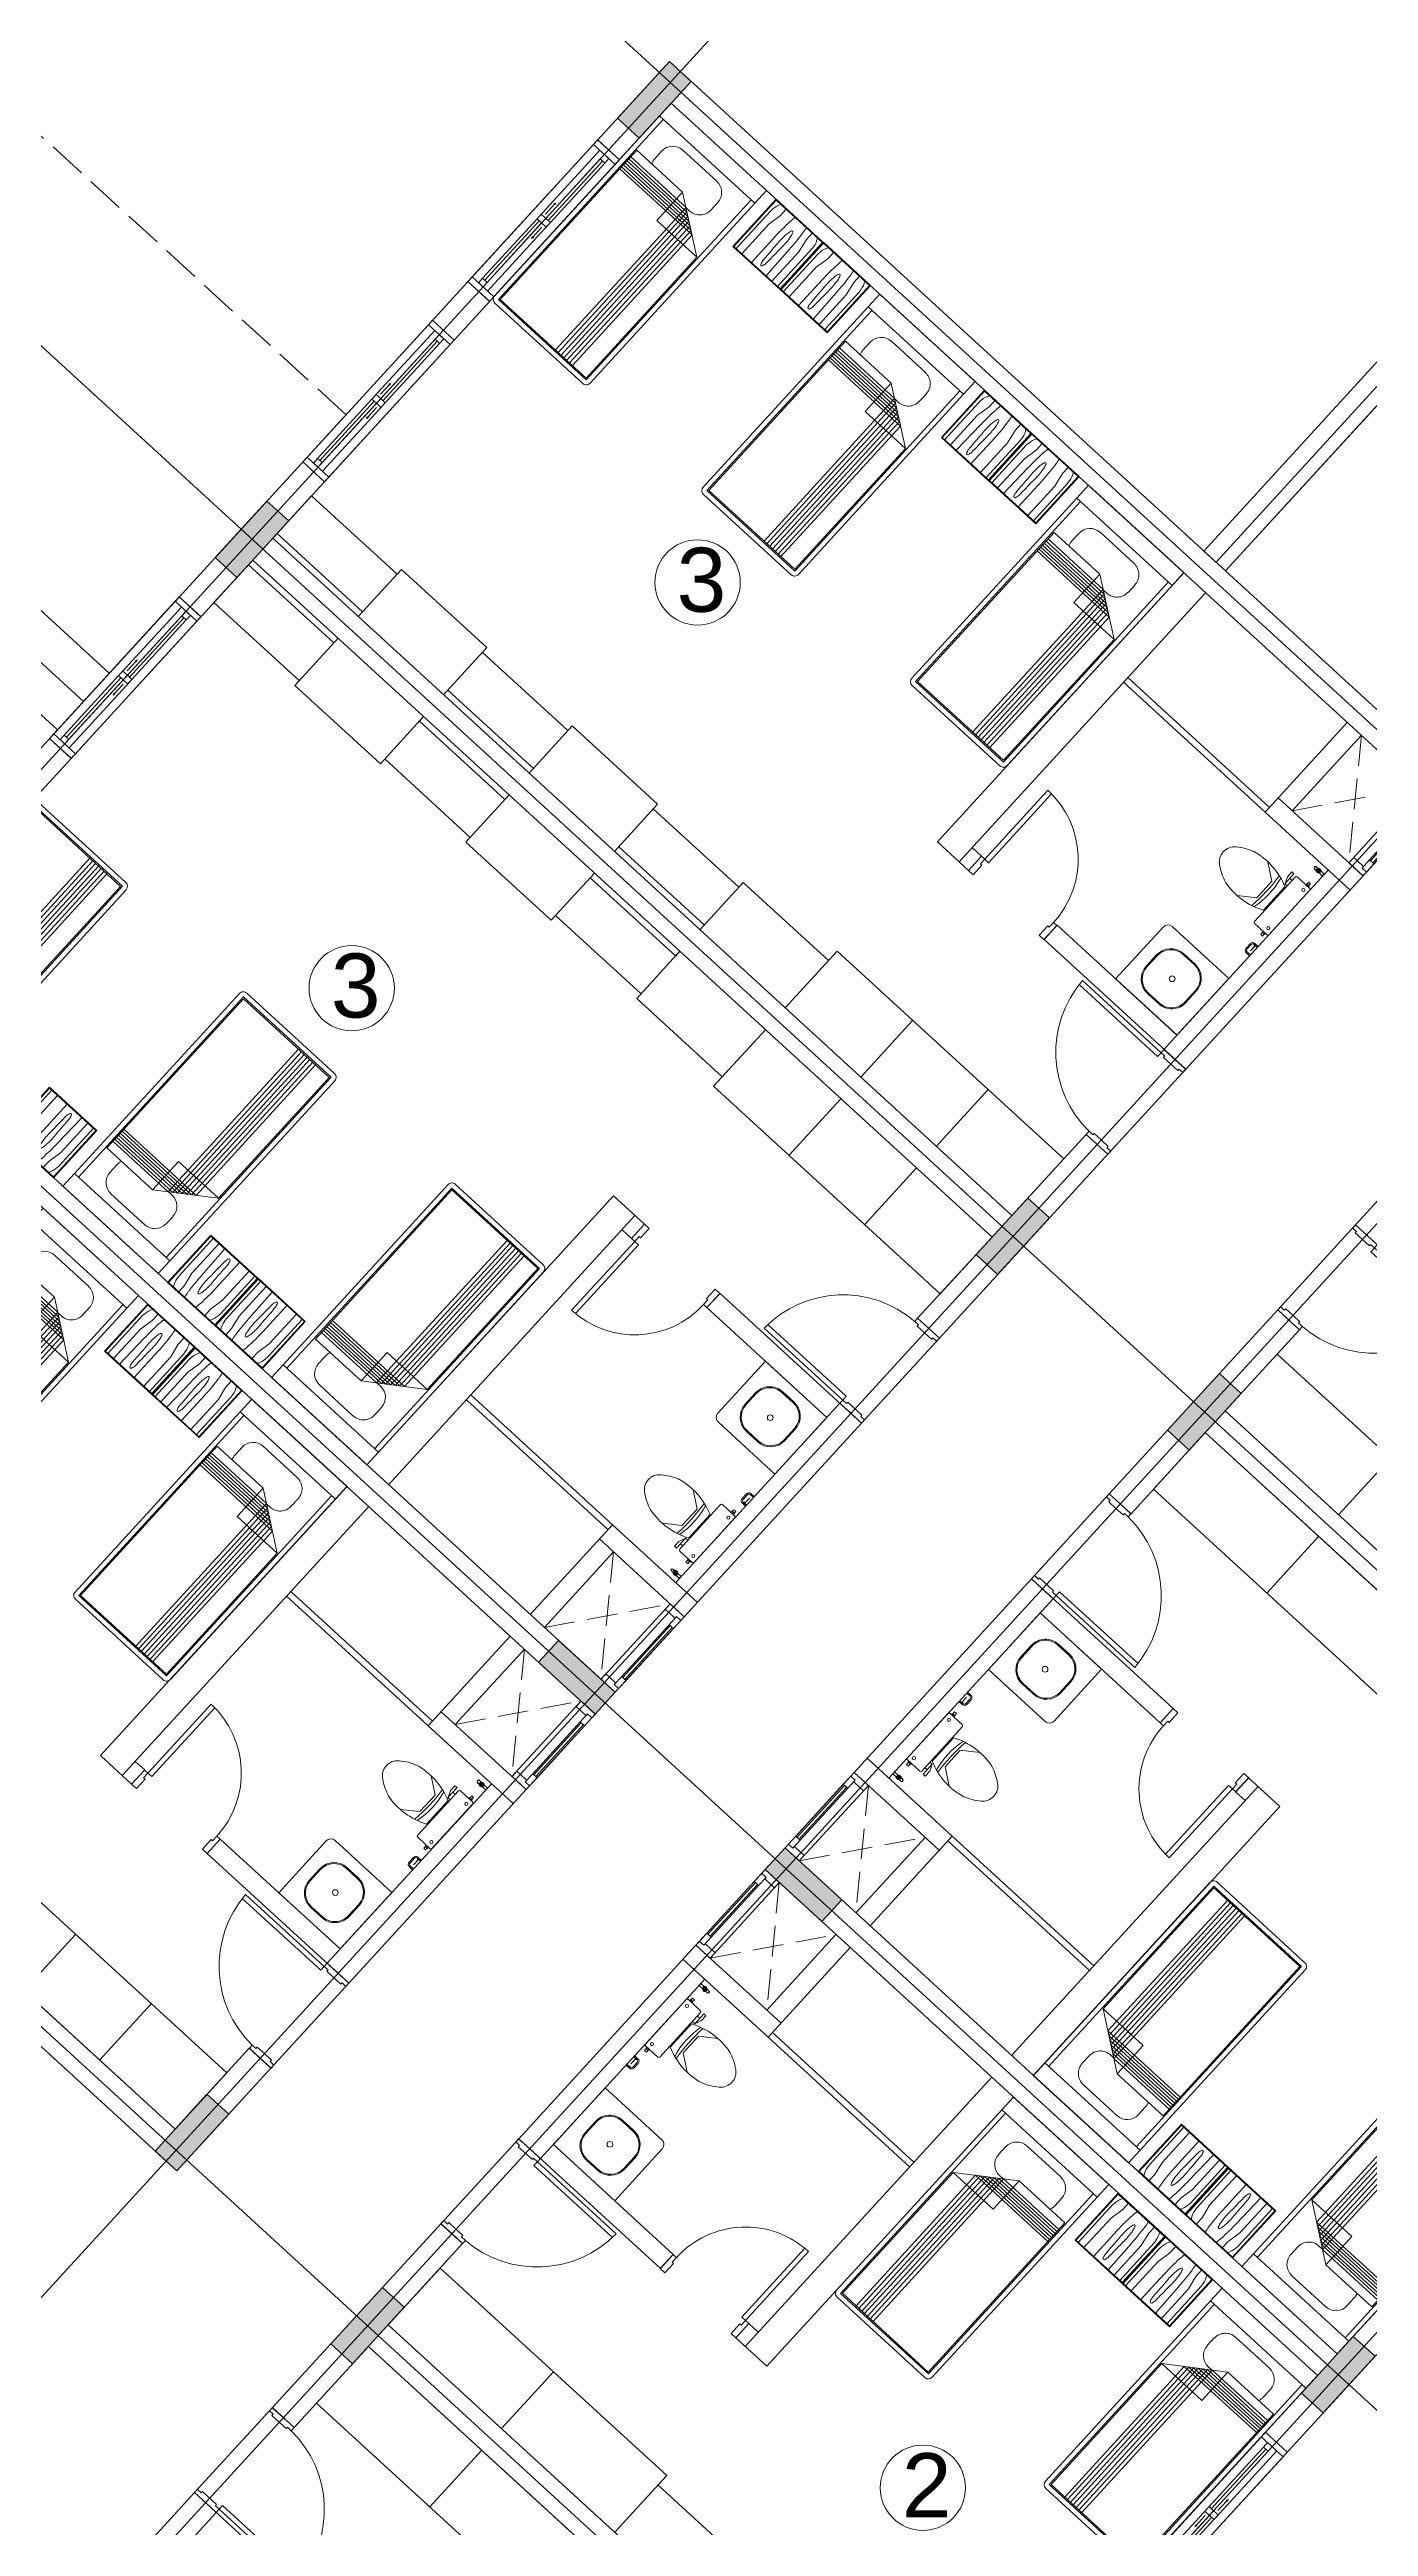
# Model space of a CAD drawing. Header units: metres. Extents: x 750 to 3116, y -341 to 1465.
# Drawn here: x 2743.61 to 2753.91, y 701.67 to 721.01 of the extents above; entities that cross this region are included whole.
import ezdxf
from ezdxf.enums import TextEntityAlignment as Align

# ---------------------------------------------------------------- set-up
doc = ezdxf.new("R2010")
doc.units = ezdxf.units.M
doc.linetypes.add('ACAD_ISO02W100', pattern=[15, 12, -3])
for name, color, linetype, lineweight in [('A-Door', 254, 'Continuous', 5), ('Bathroom Door', 252, 'Continuous', 5), ('Bathroom fur', 252, 'Continuous', 5), ('Centre Line', 7, 'Continuous', 13), ('Column', 50, 'Continuous', 20), ('Cutout', 153, 'Continuous', 5), ('Door', 253, 'Continuous', 5), ('Furniture', 44, 'Continuous', 5), ('GUIDE LINE', 7, 'Continuous', 5), ('Hatch', 251, 'Continuous', 5), ('Hidden line', 251, 'Continuous', 5), ('Inverted beam', 252, 'Continuous', 5), ('Levels', 252, 'Continuous', 5), ('Railing', 190, 'Continuous', 5), ('Wall ext', 20, 'Continuous', 18), ('WINDOW', 33, 'Continuous', 5)]:
    doc.layers.add(name, color=color, linetype=linetype, lineweight=lineweight)
doc.layers.add('Text', color=7, linetype='Continuous')
doc.styles.get("Standard").update_dxf_attribs({"font": 'arial.ttf'})
doc.styles.add('TEXT-DET', font='simplex.shx', dxfattribs={"width": 0.7})

# ---------------------------------------------------------------- blocks, each defined once
blk = doc.blocks.new('Door 900')
at = {"layer": 'A-Door'}
for points in [[(29934124, 12198491), (29934164, 12198491), (29934164, 12198476), (29934239, 12198476), (29934314, 12198476), (29934314, 12198491), (29934354, 12198491), (29934354, 12198524), (29934239, 12198524), (29934124, 12198524)], [(29934164, 12197672), (29934314, 12197672), (29934314, 12197658), (29934354, 12197658), (29934354, 12197624), (29934239, 12197624), (29934124, 12197624), (29934124, 12197658), (29934164, 12197658)]]:
    blk.add_lwpolyline(points, close=True, dxfattribs=at)
blk.add_lwpolyline([(29935187, 12197658), (29934354, 12197658), (29934354, 12197698), (29935185, 12197698)], dxfattribs=at)
blk.add_arc((29934327, 12197631), 860, 1.7769, 88.2024, dxfattribs=at)
blk = doc.blocks.new('Door1')
at = {"layer": 'Bathroom Door'}
for p, q in [((1900.586, 444.886), (1899.856, 444.886)), ((1900.586, 444.846), (1899.857, 444.846))]:
    blk.add_line(p, q, dxfattribs=at)
for points in [[(1900.736, 444.921), (1900.586, 444.921), (1900.586, 444.886), (1900.636, 444.886), (1900.636, 444.871), (1900.736, 444.871), (1900.736, 444.921)], [(1900.586, 444.886), (1900.586, 444.846)], [(1900.736, 444.121), (1900.586, 444.121), (1900.586, 444.156), (1900.636, 444.156), (1900.636, 444.171), (1900.736, 444.171), (1900.736, 444.121)]]:
    blk.add_lwpolyline(points, dxfattribs=at)
blk.add_arc((1900.586, 444.886), 0.73, 180, 270, dxfattribs=at)
blk = doc.blocks.new('Water Closet')
at = {"layer": 'Bathroom fur', "linetype": 'Continuous', "lineweight": -3}
for p, q in [((1886.331, 447.871), (1886.35, 447.871)), ((1886.331, 447.851), (1886.35, 447.851)), ((1886.364, 447.861), (1886.346, 447.861)), ((1886.364, 447.861), (1886.349, 447.87)), ((1886.364, 447.861), (1886.349, 447.853)), ((1886.364, 447.861), (1886.355, 447.877)), ((1886.364, 447.861), (1886.355, 447.846)), ((1886.364, 447.861), (1886.364, 447.879)), ((1886.364, 447.861), (1886.364, 447.879)), ((1886.364, 447.861), (1886.364, 447.879)), ((1886.364, 447.861), (1886.364, 447.879)), ((1886.364, 447.861), (1886.364, 447.879)), ((1886.364, 447.861), (1886.364, 447.879)), ((1886.364, 447.861), (1886.364, 447.879)), ((1886.364, 447.861), (1886.364, 447.879)), ((1886.364, 447.861), (1886.364, 447.879)), ((1886.364, 447.861), (1886.364, 447.879)), ((1886.364, 447.861), (1886.364, 447.879)), ((1886.364, 447.861), (1886.364, 447.879)), ((1886.364, 447.861), (1886.373, 447.877)), ((1886.364, 447.861), (1886.379, 447.87)), ((1886.364, 447.861), (1886.381, 447.861)), ((1886.364, 447.861), (1886.379, 447.853)), ((1886.364, 447.861), (1886.373, 447.846)), ((1886.364, 447.861), (1886.364, 447.844)), ((1886.378, 447.871), (1886.416, 447.871)), ((1886.378, 447.851), (1886.416, 447.851)), ((1886.416, 447.851), (1886.416, 447.871))]:
    blk.add_line(p, q, dxfattribs=at)
at = {"layer": 'Bathroom fur', "linetype": 'ByBlock'}
for p, q in [((1886.217, 447.662), (1886.217, 447.713)), ((1886.239, 447.713), (1886.217, 447.713)), ((1886.217, 447.662), (1886.232, 447.625)), ((1886.239, 447.608), (1886.239, 447.713)), ((1886.239, 447.666), (1886.264, 447.666)), ((1886.264, 447.23), (1886.264, 447.703)), ((1886.407, 447.713), (1886.274, 447.713)), ((1886.39, 447.724), (1886.365, 447.724)), ((1886.365, 447.724), (1886.365, 447.715)), ((1886.39, 447.715), (1886.365, 447.715)), ((1886.387, 447.744), (1886.368, 447.744)), ((1886.368, 447.744), (1886.368, 447.724)), ((1886.387, 447.744), (1886.387, 447.724)), ((1886.39, 447.724), (1886.39, 447.715)), ((1886.416, 447.23), (1886.416, 447.703)), ((1886.152, 447.554), (1886.027, 447.644)), ((1886.152, 447.379), (1886.152, 447.554)), ((1886.232, 447.625), (1886.239, 447.625)), ((1886.239, 447.608), (1886.264, 447.608)), ((1886.256, 447.343), (1886.256, 447.59)), ((1886.152, 447.379), (1886.027, 447.288)), ((1886.407, 447.22), (1886.274, 447.22)), ((1886.365, 447.208), (1886.365, 447.218)), ((1886.39, 447.218), (1886.365, 447.218)), ((1886.39, 447.208), (1886.365, 447.208)), ((1886.368, 447.189), (1886.368, 447.208)), ((1886.387, 447.189), (1886.368, 447.189)), ((1886.387, 447.189), (1886.387, 447.208)), ((1886.39, 447.208), (1886.39, 447.218))]:
    blk.add_line(p, q, dxfattribs=at)
at = {"layer": 'Bathroom fur'}
for p, q in [((1886.356, 447.031), (1886.356, 447.081)), ((1886.366, 447.031), (1886.366, 447.081)), ((1886.416, 447.106), (1886.381, 447.106)), ((1886.416, 447.096), (1886.381, 447.096)), ((1886.416, 447.016), (1886.381, 447.016)), ((1886.416, 447.006), (1886.381, 447.006))]:
    blk.add_line(p, q, dxfattribs=at)
at = {"layer": 'Bathroom fur', "linetype": 'Continuous', "lineweight": -3}
blk.add_circle((1886.364, 447.861), 0.0175, dxfattribs=at)
at = {"layer": 'Bathroom fur', "linetype": 'ByBlock'}
for centre in [(1886.378, 447.669), (1886.378, 447.264)]:
    blk.add_circle(centre, 0.0123, dxfattribs=at)
at = {"layer": 'Bathroom fur', "linetype": 'Continuous', "lineweight": -3}
blk.add_arc((1886.331, 447.861), 0.01, 90.002, 270, dxfattribs=at)
at = {"layer": 'Bathroom fur', "linetype": 'ByBlock'}
for centre, radius, start, end in [((1886.274, 447.703), 0.00987, 90, 180), ((1886.407, 447.703), 0.00987, 0, 90), ((1885.835, 447.467), 0.119, 126.3794, 233.6206), ((1886.035, 447.208), 0.446, 109.2942, 127.2549), ((1886.017, 447.095), 0.55, 64.2321, 103.6755), ((1884.672, 447.479), 1.501, 353.4552, 5.5271), ((1885.552, 447.472), 0.65, 345.9276, 13.0204), ((1886.041, 447.728), 0.451, 232.2382, 250.1051), ((1886.017, 447.838), 0.55, 256.3245, 295.7679), ((1886.274, 447.23), 0.00987, 180, 270), ((1886.407, 447.23), 0.00987, 270, 0)]:
    blk.add_arc(centre, radius, start, end, dxfattribs=at)
at = {"layer": 'Bathroom fur'}
for centre, radius, start, end in [((1886.381, 447.081), 0.025, 90, 180), ((1886.381, 447.081), 0.015, 90, 180), ((1886.381, 447.031), 0.025, 180, 270), ((1886.381, 447.031), 0.015, 180, 270)]:
    blk.add_arc(centre, radius, start, end, dxfattribs=at)
at = {"layer": 'Bathroom fur', "style": 'TEXT-DET', "width": 0.6}
blk.add_text('1', height=0.06, dxfattribs=at).set_placement((1886.394, 447.07), align=Align.MIDDLE)
blk = doc.blocks.new('Bed')
at = {"layer": 'Furniture', "linetype": 'Continuous'}
for p, q in [((1878.327, 465.952), (1879.337, 465.952)), ((1878.327, 465.817), (1878.327, 465.952)), ((1879.337, 465.952), (1879.337, 465.817)), ((1879.337, 465.817), (1878.327, 465.817)), ((1878.327, 463.909), (1878.327, 465.817)), ((1878.367, 463.909), (1878.367, 465.817)), ((1878.642, 465.742), (1879.002, 465.742)), ((1879.297, 465.817), (1879.297, 463.909)), ((1879.337, 465.817), (1879.337, 463.909)), ((1878.377, 465.499), (1878.862, 465.499)), ((1878.377, 463.919), (1878.377, 465.499)), ((1878.525, 465.544), (1878.525, 465.624)), ((1878.862, 465.499), (1879.287, 465.199)), ((1878.862, 465.199), (1878.862, 465.499)), ((1879.12, 465.624), (1879.12, 465.544)), ((1878.962, 465.429), (1878.377, 465.429)), ((1878.992, 465.407), (1878.377, 465.407)), ((1879.022, 465.386), (1878.377, 465.386)), ((1879.052, 465.365), (1878.377, 465.365)), ((1879.082, 465.344), (1878.377, 465.344)), ((1879.112, 465.323), (1878.377, 465.323)), ((1879.142, 465.302), (1878.377, 465.302)), ((1878.962, 463.919), (1878.962, 465.429)), ((1879.002, 465.427), (1878.965, 465.427)), ((1878.992, 463.919), (1878.992, 465.407)), ((1879.022, 463.919), (1879.022, 465.386)), ((1879.052, 463.919), (1879.052, 465.365)), ((1879.082, 463.919), (1879.082, 465.344)), ((1879.112, 463.919), (1879.112, 465.323)), ((1879.142, 463.919), (1879.142, 465.302)), ((1879.287, 465.199), (1878.862, 465.199)), ((1879.287, 465.199), (1879.287, 463.919)), ((1879.297, 463.909), (1878.367, 463.909)), ((1879.287, 463.919), (1878.377, 463.919)), ((1879.297, 463.869), (1878.367, 463.869))]:
    blk.add_line(p, q, dxfattribs=at)
for centre, radius, start, end in [((1878.642, 465.624), 0.117, 90, 180), ((1879.002, 465.624), 0.117, 360, 90), ((1878.642, 465.544), 0.117, 180.0006, 202.5189), ((1879.002, 465.544), 0.117, 270, 0), ((1878.367, 463.909), 0.04, 180, 270), ((1879.297, 463.909), 0.04, 270, 0)]:
    blk.add_arc(centre, radius, start, end, dxfattribs=at)
blk = doc.blocks.new('Nightstand')
at = {"layer": 'Furniture'}
for p, q in [((1879.838, 464.54), (1879.838, 464.04)), ((1880.338, 464.54), (1879.838, 464.54)), ((1879.843, 464.535), (1879.843, 464.045)), ((1880.333, 464.535), (1879.843, 464.535)), ((1879.951, 464.469), (1879.951, 464.535)), ((1880.226, 464.469), (1880.226, 464.535)), ((1880.333, 464.045), (1880.333, 464.535)), ((1880.338, 464.04), (1880.338, 464.54)), ((1879.869, 464.442), (1879.871, 464.467)), ((1879.869, 464.045), (1879.869, 464.442)), ((1879.929, 464.358), (1879.951, 464.469)), ((1879.929, 464.045), (1879.929, 464.358)), ((1879.997, 464.32), (1879.991, 464.045)), ((1880.074, 464.444), (1880.068, 464.44)), ((1880.08, 464.44), (1880.074, 464.444)), ((1880.147, 464.32), (1880.147, 464.045)), ((1880.248, 464.358), (1880.226, 464.469)), ((1880.248, 464.045), (1880.248, 464.358)), ((1880.308, 464.442), (1880.305, 464.467)), ((1880.308, 464.045), (1880.308, 464.442)), ((1879.838, 464.04), (1880.338, 464.04)), ((1879.843, 464.045), (1880.333, 464.045)), ((1880.068, 464.081), (1880.074, 464.077)), ((1880.074, 464.077), (1880.08, 464.081))]:
    blk.add_line(p, q, dxfattribs=at)
for centre, radius, start, end in [((1880.021, 464.452), 0.15, 146.5657, 174.2856), ((1881.576, 464.32), 1.578, 174.0179, 180), ((1880.825, 464.399), 0.823, 170.5074, 174.0179), ((1879.315, 464.399), 0.828, 5.9821, 9.4446), ((1878.564, 464.32), 1.583, 0, 5.9821), ((1880.156, 464.452), 0.15, 5.7144, 33.4343), ((1880.715, 464.32), 0.664, 175.5997, 180), ((1880.715, 464.32), 0.664, 180, 184.4003), ((1880.395, 464.345), 0.343, 169.4757, 175.5997), ((1880.197, 464.382), 0.142, 155.8434, 169.4757), ((1879.951, 464.382), 0.142, 10.5243, 24.1566), ((1879.753, 464.345), 0.343, 4.4003, 10.5243), ((1879.433, 464.32), 0.664, 0, 4.4003), ((1879.433, 464.32), 0.664, 355.5997, 0), ((1886.298, 464.381), 6.246, 181.0259, 182.4606), ((1880.197, 464.139), 0.142, 190.5243, 204.1566), ((1879.951, 464.139), 0.142, 335.8434, 349.4757), ((1873.85, 464.381), 6.246, 357.5394, 358.9741)]:
    blk.add_arc(centre, radius, start, end, dxfattribs=at)
blk = doc.blocks.new('Wash bashin')
at = {"layer": 'Bathroom fur', "ltscale": 0.35}
for p, q in [((1884.067, 437.333), (1884.067, 437.883)), ((1884.117, 437.933), (1884.717, 437.933)), ((1884.717, 437.333), (1884.717, 437.933)), ((1884.067, 437.333), (1884.717, 437.333))]:
    blk.add_line(p, q, dxfattribs=at)
at = {"layer": 'Bathroom fur'}
for p, q in [((1884.327, 437.838), (1884.447, 437.838)), ((1884.327, 437.83), (1884.447, 437.83)), ((1884.177, 437.568), (1884.177, 437.688)), ((1884.185, 437.568), (1884.185, 437.688)), ((1884.589, 437.688), (1884.589, 437.568)), ((1884.597, 437.688), (1884.597, 437.568)), ((1884.447, 437.426), (1884.327, 437.426)), ((1884.447, 437.418), (1884.327, 437.418))]:
    blk.add_line(p, q, dxfattribs=at)
blk.add_circle((1884.392, 437.633), 0.0225, dxfattribs=at)
at = {"layer": 'Bathroom fur', "ltscale": 0.35}
blk.add_arc((1884.117, 437.883), 0.05, 90, 180, dxfattribs=at)
at = {"layer": 'Bathroom fur'}
for centre, radius, start, end in [((1884.327, 437.688), 0.15, 90, 180), ((1884.327, 437.688), 0.142, 90, 180), ((1884.447, 437.688), 0.15, 0, 90), ((1884.447, 437.688), 0.142, 0, 90), ((1884.327, 437.568), 0.15, 180, 270), ((1884.327, 437.568), 0.142, 180, 270), ((1884.447, 437.568), 0.15, 270, 0), ((1884.447, 437.568), 0.142, 270, 0)]:
    blk.add_arc(centre, radius, start, end, dxfattribs=at)
blk = doc.blocks.new('700mm Door')
at = {"layer": 'Door'}
for points in [[(11493508.327, 4446107.926), (11493508.287, 4446107.926), (11493508.287, 4446107.776), (11493508.344, 4446107.776), (11493508.344, 4446107.868), (11493508.344, 4446107.88), (11493508.327, 4446107.88)], [(11493508.327, 4446107.88), (11493508.413, 4446107.88), (11493508.413, 4446107.926), (11493508.327, 4446107.926)], [(11493508.413, 4446107.891), (11493508.961, 4446107.891), (11493508.961, 4446107.914), (11493508.413, 4446107.914)], [(11493509.047, 4446107.88), (11493508.961, 4446107.88), (11493508.961, 4446107.926), (11493509.047, 4446107.926)], [(11493509.047, 4446107.926), (11493509.047, 4446107.88), (11493509.03, 4446107.88), (11493509.03, 4446107.868), (11493509.03, 4446107.776), (11493509.087, 4446107.776), (11493509.087, 4446107.926)]]:
    blk.add_lwpolyline(points, close=True, dxfattribs=at)
at = {"layer": 'Door', "color": 1}
blk.add_lwpolyline([(11493508.413, 4446107.88), (11493508.961, 4446107.88), (11493508.961, 4446107.926), (11493508.413, 4446107.926)], close=True, dxfattribs=at)
blk = doc.blocks.new('WINODO1')
at = {"layer": 'WINDOW', "linetype": 'Continuous'}
for p, q in [((2471212540, 936769700), (2471212491, 936769700)), ((2471212491, 936769700), (2471212491, 936769470)), ((2471212540, 936769700), (2471212540, 936769470)), ((2471213991, 936769700), (2471213943, 936769700)), ((2471213943, 936769700), (2471213943, 936769470)), ((2471213991, 936769700), (2471213991, 936769470)), ((2471212540, 936769470), (2471212491, 936769470)), ((2471213991, 936769470), (2471213943, 936769470))]:
    blk.add_line(p, q, dxfattribs=at)
at = {"layer": 'WINDOW'}
for p, q in [((2471212540, 936769700), (2471213943, 936769700)), ((2471213241, 936769537), (2471212540, 936769537)), ((2471212588, 936769633), (2471213217, 936769633)), ((2471212588, 936769585), (2471213217, 936769585)), ((2471213193, 936769561), (2471213089, 936769561)), ((2471213241, 936769633), (2471213943, 936769633)), ((2471213266, 936769585), (2471213895, 936769585)), ((2471213266, 936769537), (2471213895, 936769537)), ((2471213290, 936769609), (2471213394, 936769609)), ((2471212540, 936769470), (2471213943, 936769470))]:
    blk.add_line(p, q, dxfattribs=at)
at = {"layer": 'WINDOW', "color": 4}
blk.add_line((2471212588, 936769609), (2471213217, 936769609), dxfattribs=at)
at = {"layer": 'WINDOW', "color": 4, "true_color": 0x1fffff}
blk.add_line((2471213266, 936769561), (2471213895, 936769561), dxfattribs=at)
at = {"layer": 'WINDOW'}
for points in [[(2471212540, 936769585), (2471212588, 936769585), (2471212588, 936769633), (2471212540, 936769633)], [(2471213076, 936769561), (2471213089, 936769568), (2471213089, 936769554)], [(2471213217, 936769585), (2471213266, 936769585), (2471213266, 936769633), (2471213217, 936769633)], [(2471213217, 936769537), (2471213266, 936769537), (2471213266, 936769585), (2471213217, 936769585)], [(2471213406, 936769609), (2471213394, 936769616), (2471213394, 936769602)], [(2471213895, 936769537), (2471213943, 936769537), (2471213943, 936769585), (2471213895, 936769585)]]:
    blk.add_lwpolyline(points, close=True, dxfattribs=at)

msp = doc.modelspace()

# ---------------------------------------------------------------- hatches: boundary and pattern name
at = {"layer": 'Hatch', "transparency": 33554687}
h = msp.add_hatch(color=256, dxfattribs=at)
h.dxf.hatch_style = 1
h.paths.add_polyline_path([(2747.549, 695.997), (2747.38, 696.153), (2747.221, 695.979), (2747.13, 695.88), (2746.974, 695.71), (2747.144, 695.555)])
h.paths.add_polyline_path([(2750.693, 699.429), (2750.523, 699.585), (2750.118, 699.142), (2750.288, 698.987)])
h.paths.add_polyline_path([(2753.962, 702.998), (2753.792, 703.153), (2753.758, 703.116), (2753.667, 703.017), (2753.387, 702.711), (2753.556, 702.555)])
h.paths.add_polyline_path([(2757.23, 706.566), (2757.061, 706.722), (2756.655, 706.279), (2756.825, 706.124)])
h.paths.add_polyline_path([(2760.499, 710.135), (2760.329, 710.29), (2759.924, 709.848), (2760.094, 709.692)])
h.paths.add_polyline_path([(2763.2, 713.972), (2763.045, 713.803), (2763.487, 713.397), (2763.643, 713.567)])
h.paths.add_polyline_path([(2759.159, 717.674), (2759.004, 717.504), (2759.446, 717.099), (2759.602, 717.268)])
h.paths.add_polyline_path([(2755.891, 714.105), (2755.735, 713.936), (2755.846, 713.834), (2756.178, 713.53), (2756.333, 713.7)])
h.paths.add_polyline_path([(2754.121, 715.726), (2753.965, 715.557), (2754.408, 715.151), (2754.563, 715.321)])
h.paths.add_polyline_path([(2752.916, 710.518), (2752.747, 710.673), (2752.342, 710.231), (2752.511, 710.075)])
h.paths.add_polyline_path([(2751.42, 711.889), (2751.25, 712.044), (2750.845, 711.602), (2751.014, 711.446)])
h.paths.add_polyline_path([(2749.353, 706.968), (2749.198, 706.799), (2749.308, 706.697), (2749.64, 706.393), (2749.796, 706.563)])
h.paths.add_polyline_path([(2747.915, 708.285), (2747.583, 708.589), (2747.428, 708.42), (2747.871, 708.014), (2748.026, 708.184)])
h.paths.add_polyline_path([(2746.379, 703.381), (2746.209, 703.536), (2745.804, 703.094), (2745.974, 702.938)])
h.paths.add_polyline_path([(2745.007, 704.888), (2744.837, 705.044), (2744.432, 704.601), (2744.602, 704.446)])
h.paths.add_polyline_path([(2742.816, 699.831), (2742.66, 699.661), (2743.103, 699.256), (2743.258, 699.426)])
h.paths.add_polyline_path([(2741.488, 701.047), (2741.319, 701.202), (2740.914, 700.76), (2741.083, 700.604)])
h.paths.add_polyline_path([(2738.109, 697.58), (2737.777, 697.884), (2737.622, 697.714), (2738.064, 697.309), (2738.22, 697.478)])
h.paths.add_polyline_path([(2732.526, 703.195), (2732.357, 703.351), (2731.951, 702.908), (2732.121, 702.753)])
h.paths.add_polyline_path([(2735.545, 706.491), (2735.375, 706.646), (2734.97, 706.204), (2735.14, 706.049)])
h.paths.add_polyline_path([(2739.064, 710.332), (2738.894, 710.488), (2738.489, 710.045), (2738.658, 709.89)])
h.paths.add_polyline_path([(2742.207, 713.764), (2742.038, 713.92), (2741.632, 713.477), (2741.802, 713.322), (2741.836, 713.359), (2741.927, 713.458)])
h.paths.add_polyline_path([(2745.476, 717.333), (2745.306, 717.488), (2744.901, 717.046), (2745.071, 716.891)])
h.paths.add_polyline_path([(2748.373, 720.496), (2748.464, 720.596), (2748.62, 720.765), (2748.45, 720.92), (2748.045, 720.478), (2748.214, 720.323)])
h.paths.add_polyline_path([(2737.383, 717.933), (2737.213, 718.088), (2736.808, 717.646), (2736.978, 717.49)])
h.paths.add_polyline_path([(2732.899, 722.039), (2732.744, 721.87), (2732.855, 721.769), (2733.186, 721.465), (2733.342, 721.634)])
h.paths.add_polyline_path([(2730.05, 718.588), (2729.881, 718.744), (2729.475, 718.301), (2729.645, 718.146)])
h.paths.add_polyline_path([(2734.364, 714.637), (2734.194, 714.792), (2733.789, 714.35), (2733.959, 714.195)])
h.paths.add_polyline_path([(2730.845, 710.796), (2730.676, 710.951), (2730.271, 710.509), (2730.44, 710.353)])
h.paths.add_polyline_path([(2726.362, 714.902), (2726.207, 714.733), (2726.649, 714.328), (2726.804, 714.497)])
h.paths.add_polyline_path([(2727.702, 707.364), (2727.532, 707.519), (2727.498, 707.482), (2727.407, 707.382), (2727.127, 707.076), (2727.296, 706.921)])
h.paths.add_polyline_path([(2723.093, 711.334), (2722.938, 711.164), (2723.049, 711.063), (2723.38, 710.759), (2723.536, 710.929)])
h.paths.add_polyline_path([(2721.323, 712.955), (2721.168, 712.785), (2721.611, 712.38), (2721.766, 712.55), (2721.655, 712.651)])
h.paths.add_polyline_path([(2724.592, 716.523), (2724.437, 716.354), (2724.879, 715.949), (2725.035, 716.118)])
h.paths.add_polyline_path([(2727.861, 720.092), (2727.706, 719.922), (2728.148, 719.517), (2728.303, 719.687)])
h.paths.add_polyline_path([(2723.492, 724.094), (2723.336, 723.924), (2723.779, 723.519), (2723.934, 723.689)])
h.paths.add_polyline_path([(2720.518, 720.507), (2720.348, 720.662), (2719.943, 720.219), (2720.112, 720.064)])
h.paths.add_polyline_path([(2717.249, 716.938), (2717.079, 717.093), (2716.674, 716.651), (2716.844, 716.496)])
h.paths.add_polyline_path([(2714.105, 713.506), (2713.936, 713.661), (2713.53, 713.219), (2713.7, 713.063)])
h.paths.add_polyline_path([(2718.747, 709.254), (2718.578, 709.409), (2718.172, 708.967), (2718.342, 708.812)])
h.paths.add_polyline_path([(2720.119, 707.746), (2719.95, 707.902), (2719.544, 707.459), (2719.714, 707.304)])
h.paths.add_polyline_path([(2724.433, 703.795), (2724.263, 703.95), (2723.858, 703.508), (2724.028, 703.353)])
h.paths.add_polyline_path([(2721.289, 700.363), (2721.12, 700.518), (2720.714, 700.076), (2720.884, 699.92)])
h.paths.add_polyline_path([(2716.556, 704.197), (2716.401, 704.027), (2716.843, 703.622), (2716.998, 703.792)])
h.paths.add_polyline_path([(2714.786, 705.818), (2714.631, 705.648), (2715.073, 705.243), (2715.229, 705.413)])
h.paths.add_polyline_path([(2710.417, 709.82), (2710.262, 709.65), (2710.704, 709.245), (2710.859, 709.415)])
h.paths.add_polyline_path([(2711.517, 702.249), (2711.362, 702.08), (2711.804, 701.674), (2711.96, 701.844)])
h.paths.add_polyline_path([(2708.941, 698.548), (2708.771, 698.704), (2708.366, 698.261), (2708.536, 698.106)])
h.paths.add_polyline_path([(2704.299, 702.8), (2704.129, 702.956), (2703.724, 702.513), (2703.894, 702.358)])
h.paths.add_polyline_path([(2706.198, 714.187), (2706.028, 714.342), (2705.869, 714.169), (2705.778, 714.069), (2705.623, 713.899), (2705.792, 713.744)])
h.paths.add_polyline_path([(2709.216, 717.482), (2709.047, 717.638), (2708.641, 717.195), (2708.811, 717.04)])
h.paths.add_polyline_path([(2704.903, 721.434), (2704.733, 721.589), (2704.328, 721.147), (2704.497, 720.991)])
h.paths.add_polyline_path([(2701.464, 718.02), (2701.309, 717.851), (2701.751, 717.446), (2701.907, 717.615)])
h.paths.add_polyline_path([(2703.406, 722.805), (2703.236, 722.96), (2702.831, 722.518), (2703, 722.362)])
h.paths.add_polyline_path([(2697.462, 728.249), (2697.292, 728.404), (2696.887, 727.962), (2697.057, 727.806)])
h.paths.add_polyline_path([(2694.318, 724.817), (2694.149, 724.972), (2693.743, 724.53), (2693.913, 724.374)])
h.paths.add_polyline_path([(2699.694, 719.642), (2699.539, 719.472), (2699.982, 719.067), (2700.137, 719.236)])
h.paths.add_polyline_path([(2696.993, 715.804), (2696.824, 715.959), (2696.418, 715.517), (2696.588, 715.362)])
h.paths.add_polyline_path([(2691.05, 721.248), (2690.88, 721.404), (2690.475, 720.961), (2690.644, 720.806)])
h.paths.add_polyline_path([(2687.781, 717.68), (2687.611, 717.835), (2687.206, 717.393), (2687.376, 717.237)])
h.paths.add_polyline_path([(2693.599, 712.099), (2693.157, 712.504), (2693.002, 712.335), (2693.444, 711.93)])
h.paths.add_polyline_path([(2695.369, 710.478), (2694.927, 710.883), (2694.771, 710.714), (2695.214, 710.309)])
h.paths.add_polyline_path([(2698.196, 714.452), (2698.04, 714.282), (2698.483, 713.877), (2698.638, 714.047)])
h.paths.add_polyline_path([(2702.679, 710.345), (2702.509, 710.501), (2702.104, 710.058), (2702.274, 709.903)])
h.paths.add_polyline_path([(2699.535, 706.913), (2699.366, 707.068), (2698.96, 706.626), (2699.13, 706.471)])
h.paths.add_polyline_path([(2696.266, 703.345), (2696.097, 703.5), (2695.692, 703.057), (2695.861, 702.902)])
h.paths.add_polyline_path([(2691.953, 707.296), (2691.783, 707.451), (2691.378, 707.009), (2691.547, 706.853)])
h.paths.add_polyline_path([(2690.456, 708.667), (2690.286, 708.822), (2689.881, 708.38), (2690.05, 708.225)])
h.paths.add_polyline_path([(2684.512, 714.111), (2684.343, 714.267), (2683.937, 713.824), (2684.107, 713.669)])
h.paths.add_polyline_path([(2681.244, 710.543), (2681.074, 710.698), (2680.669, 710.256), (2680.838, 710.1)])
h.paths.add_polyline_path([(2686.62, 705.367), (2686.464, 705.198), (2686.907, 704.793), (2687.062, 704.962)])
h.paths.add_polyline_path([(2688.389, 703.746), (2688.234, 703.577), (2688.676, 703.171), (2688.832, 703.341)])
h.paths.add_polyline_path([(2684.043, 701.666), (2683.874, 701.822), (2683.468, 701.379), (2683.638, 701.224)])
h.paths.add_polyline_path([(2678.1, 707.111), (2677.93, 707.266), (2677.525, 706.823), (2677.695, 706.668)])
h.paths.add_polyline_path([(2693.123, 699.912), (2692.953, 700.068), (2692.794, 699.894), (2692.703, 699.795), (2692.548, 699.625), (2692.717, 699.47)])
h.paths.add_polyline_path([(2663.118, 701.878), (2662.948, 702.033), (2662.543, 701.59), (2662.713, 701.435)])
h.paths.add_polyline_path([(2667.661, 706.85), (2667.491, 707.005), (2667.086, 706.562), (2667.256, 706.407)])
h.paths.add_polyline_path([(2672.207, 711.826), (2672.037, 711.981), (2671.633, 711.538), (2671.803, 711.383)])
h.paths.add_polyline_path([(2676.629, 716.665), (2676.186, 717.07), (2676.031, 716.9), (2676.474, 716.495)])
h.paths.add_polyline_path([(2680.658, 721.964), (2680.503, 721.795), (2680.946, 721.39), (2681.101, 721.56)])
h.paths.add_polyline_path([(2670.309, 722.69), (2670.139, 722.845), (2669.734, 722.402), (2669.904, 722.247)])
h.paths.add_polyline_path([(2665.762, 717.714), (2665.593, 717.87), (2665.188, 717.427), (2665.358, 717.272)])
h.paths.add_polyline_path([(2661.216, 712.739), (2661.046, 712.894), (2660.641, 712.451), (2660.811, 712.296)])
h.paths.add_polyline_path([(2658.899, 710.203), (2658.585, 710.49), (2658.585, 710.49), (2658.57, 710.503), (2658.456, 710.608), (2658.301, 710.438), (2658.744, 710.033)])
h.paths.add_polyline_path([(2656.67, 707.763), (2656.5, 707.918), (2656.095, 707.475), (2656.265, 707.32)])
h.paths.add_polyline_path([(2653.471, 715.163), (2653.315, 714.993), (2653.315, 714.993), (2653.758, 714.588), (2653.914, 714.758)])
h.paths.add_polyline_path([(2655.957, 717.544), (2655.788, 717.699), (2655.383, 717.256), (2655.553, 717.101)])
h.paths.add_polyline_path([(2660.504, 722.519), (2660.334, 722.674), (2659.929, 722.231), (2660.099, 722.076)])
h.paths.add_polyline_path([(2665.05, 727.495), (2664.88, 727.65), (2664.476, 727.207), (2664.645, 727.052)])
h.paths.add_polyline_path([(2669.228, 732.408), (2669.072, 732.238), (2669.515, 731.834), (2669.671, 732.003)])

# ---------------------------------------------------------------- linework, layer by layer
at = {"layer": 'Bathroom fur'}
for p, q in [((2753.103, 715.059), (2751.996, 716.072)), ((2753.136, 715.096), (2752.03, 716.109)), ((2747.97, 709.455), (2746.864, 710.469)), ((2748.004, 709.492), (2746.898, 710.506)), ((2746.565, 707.922), (2745.459, 708.935)), ((2746.599, 707.959), (2745.493, 708.972)), ((2750.625, 707.024), (2751.731, 706.011)), ((2750.659, 707.061), (2751.765, 706.048)), ((2749.254, 705.527), (2750.36, 704.514)), ((2749.22, 705.49), (2750.326, 704.477))]:
    msp.add_line(p, q, dxfattribs=at)
at = {"layer": 'Centre Line', "color": 30, "true_color": 0xf26722}
for p, q in [((2755.971, 700.75), (2724.471, 729.604)), ((2753.83, 726.624), (2730.01, 700.618)), ((2752.702, 697.182), (2721.202, 726.036)), ((2762.509, 707.887), (2746.16, 722.862)), ((2759.774, 721.179), (2735.953, 695.174)), ((2761.27, 719.808), (2737.45, 693.803)), ((2759.24, 704.319), (2742.892, 719.293)), ((2765.584, 715.857), (2741.764, 689.852))]:
    msp.add_line(p, q, dxfattribs=at)
at = {"layer": 'Column'}
for points in [[(2748.045, 720.478), (2748.45, 720.92), (2748.62, 720.765), (2748.214, 720.323), (2748.045, 720.478)], [(2744.901, 717.046), (2745.306, 717.488), (2745.476, 717.333), (2745.071, 716.891), (2744.901, 717.046)], [(2750.845, 711.602), (2751.25, 712.044), (2751.42, 711.889), (2751.014, 711.446), (2750.845, 711.602)], [(2752.342, 710.231), (2752.747, 710.673), (2752.916, 710.518), (2752.511, 710.075), (2752.342, 710.231)], [(2747.583, 708.589), (2748.026, 708.184), (2747.871, 708.014), (2747.428, 708.42), (2747.583, 708.589)], [(2749.353, 706.968), (2749.796, 706.563), (2749.64, 706.393), (2749.198, 706.799), (2749.353, 706.968)], [(2744.432, 704.601), (2744.837, 705.044), (2745.007, 704.888), (2744.602, 704.446), (2744.432, 704.601)], [(2745.804, 703.094), (2746.209, 703.536), (2746.379, 703.381), (2745.974, 702.938), (2745.804, 703.094)], [(2753.387, 702.711), (2753.792, 703.153), (2753.962, 702.998), (2753.556, 702.555), (2753.387, 702.711)]]:
    msp.add_lwpolyline(points, dxfattribs=at)
at = {"layer": 'Cutout', "linetype": 'ACAD_ISO02W100', "ltscale": 0.02}
for p, q in [((2753.855, 715.658), (2753.757, 714.663)), ((2753.314, 715.068), (2754.297, 715.253)), ((2748.013, 709.28), (2747.915, 708.285)), ((2747.473, 708.691), (2748.456, 708.875)), ((2747.317, 708.521), (2747.22, 707.526)), ((2746.777, 707.931), (2747.76, 708.116)), ((2750.004, 707.457), (2749.906, 706.462)), ((2749.464, 706.867), (2750.447, 707.051)), ((2749.308, 706.697), (2749.211, 705.702)), ((2748.768, 706.107), (2749.751, 706.292))]:
    msp.add_line(p, q, dxfattribs=at)
at = {"layer": 'Furniture'}
for p, q in [((2753.197, 710.824), (2754.967, 709.203)), ((2752.231, 709.769), (2754.001, 708.148)), ((2746.659, 703.687), (2748.429, 702.066)), ((2745.693, 702.632), (2747.463, 701.011))]:
    msp.add_line(p, q, dxfattribs=at)
for points in [[(2746.322, 716.917), (2745.655, 717.528), (2745.351, 717.197)], [(2746.052, 716.622), (2745.385, 717.233), (2745.351, 717.197), (2751.125, 711.908)], [(2745.559, 716.084), (2744.892, 716.695), (2745.196, 717.027), (2750.97, 711.738)], [(2745.829, 716.379), (2745.162, 716.99), (2745.196, 717.027)], [(2746.686, 715.974), (2747.023, 716.343), (2746.356, 716.954), (2746.018, 716.585)], [(2746.53, 715.804), (2746.193, 715.436), (2745.525, 716.047), (2745.863, 716.416)], [(2747.657, 715.695), (2746.99, 716.306)], [(2747.387, 715.4), (2746.72, 716.011)], [(2747.164, 715.156), (2746.497, 715.768), (2746.53, 715.804)], [(2748.02, 714.751), (2748.358, 715.12), (2747.691, 715.731), (2747.353, 715.363)], [(2746.894, 714.861), (2746.226, 715.473)], [(2747.865, 714.582), (2747.527, 714.213), (2746.86, 714.824), (2747.198, 715.193)], [(2748.992, 714.472), (2748.324, 715.083)], [(2748.722, 714.177), (2748.054, 714.788)], [(2748.532, 713.971), (2748.499, 713.934), (2747.831, 714.545)], [(2749.693, 713.898), (2749.026, 714.509), (2748.688, 714.14)], [(2748.229, 713.639), (2747.561, 714.25)], [(2748.862, 712.991), (2748.195, 713.602), (2748.532, 713.971)], [(2749.355, 713.529), (2749.76, 713.971), (2751.53, 712.35)], [(2749.2, 713.359), (2748.795, 712.917), (2750.564, 711.296)], [(2749.945, 712.989), (2750.35, 713.431)], [(2750.535, 712.448), (2750.94, 712.891)], [(2749.79, 712.819), (2749.384, 712.376)], [(2751.53, 712.35), (2751.125, 711.908)], [(2750.38, 712.279), (2749.974, 711.836)], [(2750.564, 711.296), (2750.97, 711.738)], [(2756.936, 706.585), (2752.791, 710.381), (2753.197, 710.824)], [(2739.785, 709.78), (2739.118, 710.391), (2738.814, 710.06), (2744.588, 704.771)], [(2756.78, 706.416), (2752.636, 710.212), (2752.231, 709.769)], [(2754.082, 710.013), (2753.676, 709.571)], [(2753.116, 708.959), (2753.521, 709.401)], [(2742.818, 706.392), (2743.223, 706.834), (2744.993, 705.213)], [(2743.408, 705.851), (2743.813, 706.294)], [(2743.998, 705.311), (2744.403, 705.754)], [(2744.993, 705.213), (2744.588, 704.771)], [(2750.398, 699.448), (2746.254, 703.244), (2746.659, 703.687)], [(2750.243, 699.279), (2746.099, 703.075), (2745.693, 702.632)], [(2747.544, 702.876), (2747.139, 702.434)], [(2746.578, 701.822), (2746.984, 702.264)], [(2748.429, 702.066), (2748.024, 701.623)], [(2748.362, 701.992), (2748.955, 701.448), (2748.617, 701.079)]]:
    msp.add_lwpolyline(points, dxfattribs=at)
at = {"layer": 'GUIDE LINE'}
for centre in [(2748.67, 716.852), (2745.968, 713.683), (2750.43, 701.971)]:
    msp.add_circle(centre, 0.333, dxfattribs=at)
at = {"layer": 'Hidden line', "linetype": 'ACAD_ISO02W100', "ltscale": 0.025}
msp.add_line((2745.924, 718.162), (2743.112, 720.731), dxfattribs=at)
at = {"layer": 'Hidden line'}
for p, q in [((2754.297, 715.253), (2753.757, 714.663)), ((2754.408, 715.151), (2753.868, 714.561)), ((2751.875, 712.386), (2752.483, 713.05)), ((2753.202, 711.17), (2753.81, 711.834)), ((2749.951, 710.286), (2750.559, 710.949)), ((2751.278, 709.07), (2751.886, 709.734)), ((2748.456, 708.875), (2747.915, 708.285)), ((2748.566, 708.774), (2748.026, 708.184)), ((2747.76, 708.116), (2747.22, 707.526)), ((2747.871, 708.014), (2747.33, 707.424)), ((2749.894, 707.558), (2749.353, 706.968)), ((2750.004, 707.457), (2749.464, 706.867)), ((2749.198, 706.799), (2748.657, 706.209)), ((2749.308, 706.697), (2748.768, 706.107)), ((2745.337, 705.249), (2745.945, 705.913)), ((2746.665, 704.033), (2747.273, 704.697)), ((2744.741, 701.933), (2745.349, 702.597))]:
    msp.add_line(p, q, dxfattribs=at)
at = {"layer": 'Inverted beam'}
msp.add_lwpolyline([(2752.624, 717.097), (2753.995, 718.594), (2755.765, 716.973), (2757.662, 719.045), (2759.159, 717.674), (2759.004, 717.504), (2757.677, 718.72), (2755.779, 716.648), (2754.009, 718.269), (2752.793, 716.942), (2752.624, 717.097)], dxfattribs=at)
at = {"layer": 'Levels'}
for points in [[(2738.115, 717.262), (2739.003, 718.231), (2742.161, 717.896), (2744.074, 716.143)], [(2738.336, 717.059), (2739.122, 717.917), (2742.031, 717.608), (2743.872, 715.922)], [(2738.558, 716.857), (2739.241, 717.602), (2741.901, 717.32), (2743.669, 715.701)]]:
    msp.add_lwpolyline(points, dxfattribs=at)
at = {"layer": 'Railing'}
for p, q in [((2752.72, 717.01), (2754.003, 718.411)), ((2752.793, 716.942), (2754.077, 718.343))]:
    msp.add_line(p, q, dxfattribs=at)
at = {"layer": 'Wall ext'}
for p, q in [((2748.45, 720.92), (2738.489, 710.045)), ((2754.563, 715.321), (2748.45, 720.92)), ((2748.464, 720.596), (2745.351, 717.197)), ((2754.408, 715.151), (2748.464, 720.596)), ((2748.059, 720.153), (2747.89, 720.308)), ((2747.046, 719.047), (2746.876, 719.202)), ((2746.769, 718.745), (2746.6, 718.9)), ((2745.756, 717.639), (2745.587, 717.794)), ((2751.125, 711.908), (2745.351, 717.197)), ((2742.082, 713.628), (2745.196, 717.027)), ((2745.196, 717.027), (2750.97, 711.738)), ((2752.469, 716.928), (2750.543, 714.826)), ((2752.638, 716.772), (2750.713, 714.671)), ((2744.79, 716.585), (2744.621, 716.74)), ((2743.777, 715.478), (2743.608, 715.634)), ((2753.103, 715.059), (2753.744, 715.759)), ((2753.314, 715.068), (2753.855, 715.658)), ((2753.103, 715.059), (2753.766, 714.451)), ((2753.204, 715.169), (2753.868, 714.561)), ((2750.543, 714.826), (2750.787, 714.603)), ((2750.888, 714.714), (2750.787, 714.603)), ((2750.814, 714.781), (2750.888, 714.714)), ((2753.597, 714.606), (2752.313, 713.205)), ((2753.868, 714.561), (2752.483, 713.05)), ((2751.478, 714.174), (2751.377, 714.063)), ((2751.377, 714.063), (2752.483, 713.05)), ((2751.478, 714.174), (2752.415, 713.316)), ((2747.871, 708.014), (2741.927, 713.458)), ((2748.026, 708.184), (2742.082, 713.628)), ((2747.144, 695.555), (2763.643, 713.567)), ((2755.195, 713.346), (2753.81, 711.834)), ((2751.705, 712.541), (2751.125, 711.908)), ((2751.705, 712.541), (2751.875, 712.386)), ((2750.559, 710.949), (2751.875, 712.386)), ((2746.086, 709.96), (2748.012, 712.062)), ((2746.256, 709.805), (2748.181, 711.907)), ((2748.012, 712.062), (2748.255, 711.839)), ((2748.08, 711.796), (2748.154, 711.728)), ((2748.154, 711.728), (2748.255, 711.839)), ((2750.389, 711.105), (2750.97, 711.738)), ((2754.916, 710.821), (2753.81, 711.834)), ((2748.743, 711.188), (2748.845, 711.299)), ((2748.743, 711.188), (2749.68, 710.33)), ((2748.845, 711.299), (2749.951, 710.286)), ((2751.886, 709.734), (2753.202, 711.17)), ((2753.372, 711.015), (2753.202, 711.17)), ((2750.389, 711.105), (2750.559, 710.949)), ((2753.372, 711.015), (2752.791, 710.381)), ((2748.498, 709.04), (2749.781, 710.441)), ((2752.791, 710.381), (2756.936, 706.585)), ((2749.951, 710.286), (2748.566, 708.774)), ((2752.056, 709.578), (2752.636, 710.212)), ((2756.78, 706.416), (2752.636, 710.212)), ((2744.602, 704.446), (2738.489, 710.045)), ((2738.814, 710.06), (2744.588, 704.771)), ((2745.931, 709.791), (2744.006, 707.689)), ((2746.101, 709.635), (2744.176, 707.534)), ((2752.056, 709.578), (2751.886, 709.734)), ((2747.362, 708.792), (2748.004, 709.492)), ((2748.004, 709.492), (2748.668, 708.884)), ((2747.473, 708.691), (2748.013, 709.28)), ((2747.903, 709.382), (2748.566, 708.774)), ((2751.278, 709.07), (2749.894, 707.558)), ((2752.384, 708.057), (2751.278, 709.07)), ((2750.164, 707.513), (2751.448, 708.914)), ((2746.565, 707.922), (2747.207, 708.622)), ((2752.283, 707.946), (2751.347, 708.804)), ((2746.777, 707.931), (2747.317, 708.521)), ((2748.026, 708.184), (2747.871, 708.014)), ((2752.283, 707.946), (2752.384, 708.057)), ((2746.565, 707.922), (2747.229, 707.314)), ((2746.666, 708.032), (2747.33, 707.424)), ((2744.006, 707.689), (2744.249, 707.466)), ((2750.659, 707.061), (2749.995, 707.669)), ((2744.351, 707.577), (2744.249, 707.466)), ((2744.277, 707.644), (2744.351, 707.577)), ((2747.059, 707.469), (2745.776, 706.068)), ((2750.557, 706.95), (2749.894, 707.558)), ((2752.873, 707.406), (2752.974, 707.516)), ((2753.218, 707.293), (2752.974, 707.516)), ((2747.33, 707.424), (2745.945, 705.913)), ((2751.123, 705.347), (2753.048, 707.449)), ((2751.293, 705.192), (2753.218, 707.293)), ((2752.947, 707.338), (2752.873, 707.406)), ((2744.941, 707.036), (2744.839, 706.926)), ((2744.839, 706.926), (2745.945, 705.913)), ((2744.941, 707.036), (2745.877, 706.179)), ((2749.353, 706.968), (2749.198, 706.799)), ((2749.353, 706.968), (2753.667, 703.017)), ((2749.906, 706.462), (2750.447, 707.051)), ((2750.017, 706.36), (2750.659, 707.061)), ((2749.198, 706.799), (2753.512, 702.847)), ((2753.667, 703.017), (2756.78, 706.416)), ((2748.657, 706.209), (2747.273, 704.697)), ((2749.321, 705.601), (2748.657, 706.209)), ((2749.211, 705.702), (2749.751, 706.292)), ((2749.22, 705.49), (2749.861, 706.191)), ((2748.726, 705.943), (2747.442, 704.542)), ((2749.22, 705.49), (2748.556, 706.098)), ((2745.168, 705.404), (2744.588, 704.771)), ((2745.168, 705.404), (2745.337, 705.249)), ((2745.337, 705.249), (2744.602, 704.446)), ((2750.968, 705.177), (2749.043, 703.076)), ((2751.137, 705.022), (2749.212, 702.92)), ((2748.379, 703.684), (2747.273, 704.697)), ((2748.48, 703.794), (2747.544, 704.652)), ((2745.349, 702.597), (2746.665, 704.033)), ((2746.834, 703.878), (2746.665, 704.033)), ((2746.834, 703.878), (2746.254, 703.244)), ((2748.48, 703.794), (2748.379, 703.684)), ((2746.254, 703.244), (2750.398, 699.448)), ((2749.07, 703.254), (2748.969, 703.143)), ((2749.144, 703.186), (2749.07, 703.254)), ((2745.519, 702.441), (2746.099, 703.075)), ((2750.243, 699.279), (2746.099, 703.075)), ((2749.212, 702.92), (2748.969, 703.143)), ((2753.512, 702.847), (2750.398, 699.448)), ((2745.519, 702.441), (2745.349, 702.597)), ((2753.106, 702.405), (2753.276, 702.249)), ((2744.741, 701.933), (2743.356, 700.421)), ((2745.847, 700.919), (2744.741, 701.933)), ((2743.627, 700.376), (2744.91, 701.777))]:
    msp.add_line(p, q, dxfattribs=at)

# ---------------------------------------------------------------- block references
for name, p, rotation in [('Bed', (1048.647, 1645.714), 317.5109694300379), ('Bed', (1050.276, 1644.221), 317.5109694300379), ('Nightstand', (1050.934, 1645.533), 317.5109694300379), ('Nightstand', (1051.303, 1645.196), 317.5109694300379), ('Bed', (1051.906, 1642.729), 317.5109694300379), ('Nightstand', (4443.617, -214.977), 137.5109695303766), ('Bed', (1043.739, 1637.084), 317.5109694300379), ('Nightstand', (1044.397, 1638.396), 317.5109694300379), ('Nightstand', (1044.766, 1638.059), 317.5109694300379), ('Bed', (1045.369, 1635.591), 317.5109694300379), ('Bed', (4451.855, -220.609), 137.5109695304251), ('Bed', (4453.485, -222.102), 137.5109695304251), ('Nightstand', (4452.458, -223.076), 137.5109695304251), ('Nightstand', (4452.827, -223.414), 137.5109695304251)]:
    msp.add_blockref(name, p, dxfattribs=dict(rotation=rotation))
at = {"xscale": -1}
for name, p, rotation in [('Nightstand', (3822.084, -892.782), 317.5109695303766), ('Nightstand', (3822.453, -893.119), 317.5109695303766), ('Bed', (1671.718, 2325.938), 137.510969430038), ('Bed', (1673.348, 2324.446), 137.510969430038), ('Bed', (1674.977, 2322.953), 137.510969430038), ('Nightstand', (1672.098, 2323.675), 137.510969430038), ('Nightstand', (1672.467, 2323.338), 137.510969430038), ('Bed', (3822.246, -907.97), 317.5109695304251), ('Nightstand', (3824.757, -908.355), 317.5109695304251), ('Nightstand', (3825.126, -908.693), 317.5109695304251), ('Bed', (3823.876, -909.463), 317.5109695304251)]:
    msp.add_blockref(name, p, dxfattribs=dict(at, rotation=rotation))
at = {"layer": 'A-Door'}
for p, xscale, yscale, zscale, rotation in [((33064.979, -10511.317), 0.001, 0.001, 0.001, 137.5109695309952), ((-11080.939, 29925.419), -0.001, 0.001, 0.001, 137.510969430038), ((16584.7, -28503.299), -0.001, 0.001, 0.001, 317.5109695303319), ((-27561.218, 11933.436), 0.001000000000000001, 0.001000000000000001, 0.001000000000000001, 317.5109694300379), ((33058.442, -10518.454), 0.001, 0.001, 0.001, 137.5109695309952), ((-11087.477, 29918.282), -0.001, 0.001, 0.001, 137.510969430038), ((-27567.756, 11926.299), 0.001000000000000001, 0.001000000000000001, 0.001000000000000001, 317.5109694300379)]:
    msp.add_blockref('Door 900', p, dxfattribs=dict(at, xscale=xscale, yscale=yscale, zscale=zscale, rotation=rotation))
at = {"layer": 'Bathroom Door', "xscale": -1}
for p, rotation in [((4362.724, 1815.697), 47.51096953021385), ((4356.187, 1808.56), 47.51096953021385), ((1141.037, -393.578), 227.5109695302623)]:
    msp.add_blockref('Door1', p, dxfattribs=dict(at, rotation=rotation))
at = {"layer": 'Bathroom Door'}
for p, rotation in [((1792.492, -990.297), 47.51096953053953), ((3704.731, 2405.28), 227.5109695305878)]:
    msp.add_blockref('Door1', p, dxfattribs=dict(at, rotation=rotation))
at = {"layer": 'Bathroom fur'}
for name, p, rotation in [('Water Closet', (1059.996, 1658.488), 317.5109694300379), ('Wash bashin', (1067.215, 1663.854), 317.5109694300379), ('Wash bashin', (4436.546, -241.734), 137.5109695304251), ('Water Closet', (4443.765, -236.368), 137.5109695304251), ('Water Closet', (1053.458, 1651.351), 317.5109694300379), ('Wash bashin', (1060.678, 1656.717), 317.5109694300379)]:
    msp.add_blockref(name, p, dxfattribs=dict(at, rotation=rotation))
at = {"layer": 'Bathroom fur', "xscale": -1}
for name, p, rotation in [('Wash bashin', (1655.273, 2305.853), 137.510969430038), ('Water Closet', (1659.987, 2313.515), 137.510969430038), ('Water Closet', (3837.237, -898.532), 317.5109695304251), ('Wash bashin', (3841.95, -890.871), 317.5109695304251)]:
    msp.add_blockref(name, p, dxfattribs=dict(at, rotation=rotation))
at = {"layer": 'Cutout', "xscale": -1, "rotation": 227.5109615824231}
for p in [(-11039115.664, -5471554.226), (-11039121.506, -5471560.603), (-11039122.201, -5471561.363)]:
    msp.add_blockref('700mm Door', p, dxfattribs=at)
at = {"layer": 'Cutout', "rotation": 47.511060160877}
for p in [(-4481922, -11477809.107), (-4481922.696, -11477809.866)]:
    msp.add_blockref('700mm Door', p, dxfattribs=at)
at = {"layer": 'WINDOW', "linetype": 'Continuous', "yscale": 0.001, "zscale": 0.001}
for p, xscale, rotation in [((-975651.006, -2454309.562), 0.001, 47.51096953038628), ((-975652.296, -2454310.97), 0.001, 47.51096953038628), ((-975654.275, -2454313.13), 0.001, 47.51096953038628), ((2362711.435, 1190250.779), -0.001, 47.51096953045062)]:
    msp.add_blockref('WINODO1', p, dxfattribs=dict(at, xscale=xscale, rotation=rotation))

# ---------------------------------------------------------------- texts
at = {"layer": 'Text', "color": 30, "true_color": 0xf26722, "char_height": 0.5, "attachment_point": 1, "rotation": 360}
for s, insert in [('3', (2748.506, 717.123)), ('3', (2745.805, 713.954)), ('2', (2750.266, 702.241))]:
    msp.add_mtext_dynamic_manual_height_columns(s, width=3.12418, gutter_width=12.5, heights=[0], dxfattribs=dict(at, insert=insert))

doc.saveas('drawing.dxf')
